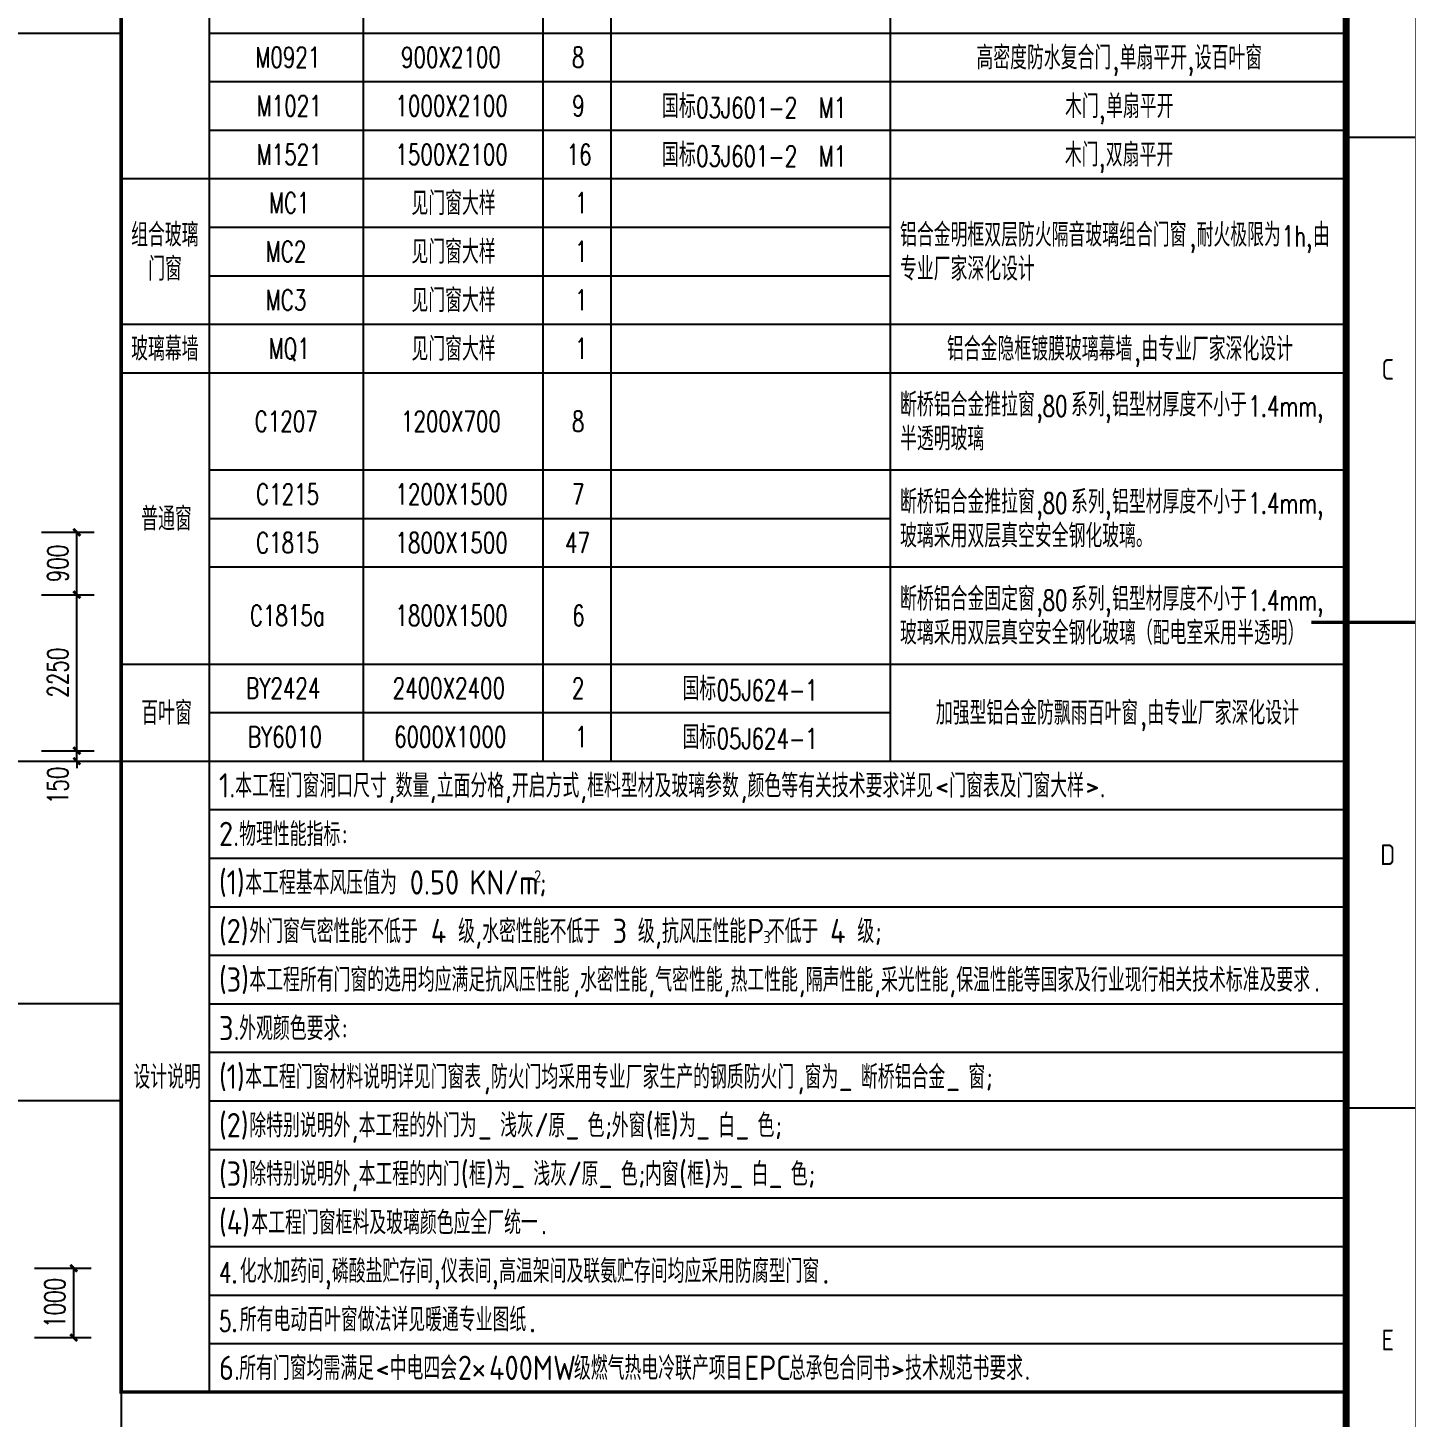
# Model space of a CAD drawing. Extents: x -93062 to 326984, y -142534 to 91021.
# Drawn here: x 104202 to 124242, y -45302 to -25264 of the extents above; entities that cross this region are included whole.
import ezdxf
from ezdxf.enums import TextEntityAlignment as Align

# ---------------------------------------------------------------- set-up
doc = ezdxf.new("R2010")
doc.units = 0
doc.header["$LTSCALE"] = 1000
doc.header["$MEASUREMENT"] = 0
doc.layers.get('0').update_dxf_attribs({"color": 8})
doc.layers.get('Defpoints').update_dxf_attribs({"color": 8})
for name, color, linetype in [('PUB_DIM', 8, 'Continuous'), ('PUB_TAB', 8, 'Continuous'), ('WALL', 8, 'Continuous')]:
    doc.layers.add(name, color=color, linetype=linetype)
doc.styles.add('_TCH_DIM_T3', font='SIMPLEX', dxfattribs={"width": 0.705882, "bigfont": 'GBCBIG'})
doc.styles.add('_TCH_WDTABLE', font='SIMPLEX', dxfattribs={"bigfont": 'GBCBIG'})
doc.styles.get("Standard").update_dxf_attribs({"font": 'gbenor.shx', "bigfont": 'gbcbig.shx'})
doc.styles.add('TK', font='GEDITXT.SHX', dxfattribs={"width": 0.85, "height": 3.5, "bigfont": 'DXT.SHX'})
doc.dimstyles.new('_TCH_ARCH&&100', dxfattribs={"dimtxt": 297.5, "dimasz": 100, "dimexe": 250, "dimexo": 300, "dimgap": 126.25, "dimtad": 1, "dimdec": 0, "dimzin": 0, "dimdsep": 46, "dimtxsty": '_TCH_DIM_T3', "dimblk": 'ARCHTICK', "dimcen": 0.09, "dimazin": 2, "dimtfac": 1, "dimtdec": 0, "dimtix": 1, "dimtmove": 2, "dimatfit": 3, "dimfxl": 1, "dimtolj": 1, "dimtzin": 0, "dimarcsym": 0})

# ---------------------------------------------------------------- blocks, each defined once
blk = doc.blocks.new('GEDI_WK_A2')
at = {"color": 3}
for p, q in [((584, 280), (594, 280)), ((584, 210), (594, 210)), ((584, 140), (594, 140))]:
    blk.add_line(p, q, dxfattribs=at)
for points, const_width in [([(0, 0), (594, 0), (594, 420), (0, 420)], 0.1), ([(25, 10), (584, 10), (584, 410), (25, 410)], 1)]:
    blk.add_lwpolyline(points, close=True, dxfattribs=dict(at, const_width=const_width))
at = {"color": 3, "const_width": 0.5}
blk.add_lwpolyline([(579, 210), (594, 210)], dxfattribs=at)
at = {"color": 3}
for s, p in [('C', (590, 245)), ('D', (590, 175)), ('E', (590, 105))]:
    blk.add_text(s, height=3, dxfattribs=at).set_placement(p, align=Align.CENTER)
blk = doc.blocks.new('A$C1C011119')
blk.add_blockref('GEDI_WK_A2', (0, 0))
at = {"style": 'TK', "width": 0.85}
for tag, height, p in [('PROJECTNAME', 4.75, (529, 44)), ('PHASE', 4, (571, 44)), ('DRAWINGNAME', 4.75, (539, 31))]:
    blk.add_attdef(tag, text='', height=height, dxfattribs=at).set_placement(p, align=Align.MIDDLE_CENTER)
for tag, p, height in [('APPROVE', (416, 32.75), 3.5), ('DESIGN', (461, 32.75), 3.5), ('REVIEW1', (416, 25.75), 3.5), ('DRAW', (461, 25.75), 3.5), ('REVIEW2', (416, 18.75), 3.5), ('PROPORTION', (461, 18.75), 3.5), ('DRAWINGNUMBER', (511, 18.5), 4), ('CHECK', (416, 11.75), 3.5), ('DATE', (461, 11.75), 3.5), ('VERSION', (577, 11.75), 3.5)]:
    blk.add_attdef(tag, p, '', height=height, dxfattribs=at)
blk = doc.blocks.new('safsafasffasfsd')
at = {"xscale": 100, "yscale": 100, "zscale": 100}
blk.add_blockref('A$C1C011119', (-59400, 0), dxfattribs=at)
blk = doc.blocks.new('_ArchTick')
at = {"color": 0, "linetype": 'ByBlock', "const_width": 0.4}
blk.add_lwpolyline([(-0.5, -0.5), (0.5, 0.5)], dxfattribs=at)
blk = doc.blocks.new('*D161')
at = {"layer": 'Defpoints', "color": 0, "transparency": 16777216}
for p in [(103999, -43154), (104865, -43154), (103999, -44154)]:
    blk.add_point(p, dxfattribs=at)
at = {"layer": 'PUB_DIM', "color": 0, "lineweight": -2, "transparency": 16777216}
for p, q in [((104299, -43154), (105115, -43154)), ((104865, -44154), (104865, -43154)), ((104299, -44154), (105115, -44154))]:
    blk.add_line(p, q, dxfattribs=at)
at = {"layer": 'PUB_DIM', "color": 0, "lineweight": -2, "transparency": 16777216, "xscale": 100, "yscale": 100, "zscale": 100}
for p, rotation in [((104865, -43154), 90), ((104865, -44154), 270)]:
    blk.add_blockref('_ArchTick', p, dxfattribs=dict(at, rotation=rotation))
at = {"layer": 'PUB_DIM', "color": 0, "transparency": 16777216, "insert": (104590, -43654), "char_height": 297.5, "attachment_point": 5, "rotation": 90, "style": '_TCH_DIM_T3'}
blk.add_mtext('\\A1;1000', dxfattribs=at)
blk = doc.blocks.new('*D244')
at = {"layer": 'Defpoints', "color": 0, "transparency": 16777216}
for p in [(104098, -32540), (104909, -32540), (104098, -33440)]:
    blk.add_point(p, dxfattribs=at)
at = {"layer": 'PUB_DIM', "color": 0, "lineweight": -2, "transparency": 16777216}
for p, q in [((104398, -32540), (105159, -32540)), ((104909, -33440), (104909, -32540)), ((104398, -33440), (105159, -33440))]:
    blk.add_line(p, q, dxfattribs=at)
at = {"layer": 'PUB_DIM', "color": 0, "lineweight": -2, "transparency": 16777216, "xscale": 100, "yscale": 100, "zscale": 100}
for p, rotation in [((104909, -32540), 90), ((104909, -33440), 270)]:
    blk.add_blockref('_ArchTick', p, dxfattribs=dict(at, rotation=rotation))
at = {"layer": 'PUB_DIM', "color": 0, "transparency": 16777216, "insert": (104634, -32989), "char_height": 297.5, "attachment_point": 5, "rotation": 90, "style": '_TCH_DIM_T3'}
blk.add_mtext('\\A1;900', dxfattribs=at)
blk = doc.blocks.new('*D245')
at = {"layer": 'Defpoints', "color": 0, "transparency": 16777216}
for p in [(104098, -33440), (104909, -33440), (104098, -35690)]:
    blk.add_point(p, dxfattribs=at)
at = {"layer": 'PUB_DIM', "color": 0, "lineweight": -2, "transparency": 16777216}
for p, q in [((104398, -33440), (105159, -33440)), ((104909, -35690), (104909, -33440)), ((104398, -35690), (105159, -35690))]:
    blk.add_line(p, q, dxfattribs=at)
at = {"layer": 'PUB_DIM', "color": 0, "lineweight": -2, "transparency": 16777216, "xscale": 100, "yscale": 100, "zscale": 100}
for p, rotation in [((104909, -33440), 90), ((104909, -35690), 270)]:
    blk.add_blockref('_ArchTick', p, dxfattribs=dict(at, rotation=rotation))
at = {"layer": 'PUB_DIM', "color": 0, "transparency": 16777216, "insert": (104634, -34564), "char_height": 297.5, "attachment_point": 5, "rotation": 90, "style": '_TCH_DIM_T3'}
blk.add_mtext('\\A1;2250', dxfattribs=at)
blk = doc.blocks.new('*D246')
at = {"layer": 'Defpoints', "color": 0, "transparency": 16777216}
for p in [(104098, -35690), (104098, -35840), (104909, -35690)]:
    blk.add_point(p, dxfattribs=at)
at = {"layer": 'PUB_DIM', "color": 0, "lineweight": -2, "transparency": 16777216}
for p, q in [((104909, -35690), (104909, -35590)), ((104398, -35690), (105159, -35690)), ((104398, -35840), (105159, -35840)), ((104909, -35840), (104909, -35690)), ((104909, -35840), (104909, -35940))]:
    blk.add_line(p, q, dxfattribs=at)
at = {"layer": 'PUB_DIM', "color": 0, "lineweight": -2, "transparency": 16777216, "xscale": 100, "yscale": 100, "zscale": 100}
for p, rotation in [((104909, -35690), 270), ((104909, -35840), 90)]:
    blk.add_blockref('_ArchTick', p, dxfattribs=dict(at, rotation=rotation))
at = {"layer": 'PUB_DIM', "color": 0, "transparency": 16777216, "insert": (104634, -36190), "char_height": 297.5, "attachment_point": 5, "rotation": 90, "style": '_TCH_DIM_T3'}
blk.add_mtext('\\A1;150', dxfattribs=at)

msp = doc.modelspace()

# ---------------------------------------------------------------- linework, layer by layer
at = {"layer": 'PUB_TAB', "const_width": 50}
msp.add_lwpolyline([(105549, -44939.5), (123217.5, -44939.5), (123217.5, -13839.5), (105549, -13839.5)], close=True, dxfattribs=at)
at = {"layer": 'PUB_TAB'}
for points in [[(106819.5, -14839.5), (106819.5, -44939.5)], [(109040.2, -14839.5), (109040.2, -35839.5)], [(111629.8, -14839.5), (111629.8, -35839.5)], [(112609.2, -14839.5), (112609.2, -35839.5)], [(116642.7, -14839.5), (116642.7, -35839.5)], [(106819.5, -25339.5), (123217.5, -25339.5)], [(106819.5, -26039.5), (123217.5, -26039.5)], [(106819.5, -26739.5), (123217.5, -26739.5)], [(105549, -27439.5), (123217.5, -27439.5)], [(106819.5, -28139.5), (116642.7, -28139.5)], [(106819.5, -28839.5), (116642.7, -28839.5)], [(105549, -29539.5), (123217.5, -29539.5)], [(105549, -30239.5), (123217.5, -30239.5)], [(106819.5, -31639.5), (123217.5, -31639.5)], [(106819.5, -32339.5), (116642.7, -32339.5)], [(106819.5, -33039.5), (123217.5, -33039.5)], [(105549, -34439.5), (123217.5, -34439.5)], [(106819.5, -35139.5), (116642.7, -35139.5)], [(105549, -35839.5), (123217.5, -35839.5)], [(106819.5, -36539.5), (123217.5, -36539.5)], [(106819.5, -37239.5), (123217.5, -37239.5)], [(106819.5, -37939.5), (123217.5, -37939.5)], [(106819.5, -38639.5), (123217.5, -38639.5)], [(106819.5, -39339.5), (123217.5, -39339.5)], [(106819.5, -40039.5), (123217.5, -40039.5)], [(106819.5, -40739.5), (123217.5, -40739.5)], [(106819.5, -41439.5), (123217.5, -41439.5)], [(106819.5, -42139.5), (123217.5, -42139.5)], [(106819.5, -42839.5), (123217.5, -42839.5)], [(106819.5, -43539.5), (123217.5, -43539.5)], [(106819.5, -44239.5), (123217.5, -44239.5)]]:
    msp.add_lwpolyline(points, dxfattribs=at)
at = {"layer": 'WALL'}
for p, q in [((105549, -13839.5), (105549, -47039.5)), ((67317.5, -25339.5), (105549, -25339.5)), ((78621, -35839.5), (105549, -35839.5)), ((105549, -39339.5), (78621, -39339.5)), ((105549, -40739.5), (78621, -40739.5))]:
    msp.add_line(p, q, dxfattribs=at)

# ---------------------------------------------------------------- block references
msp.add_blockref('safsafasffasfsd', (124217.5, -54839.5))

# ---------------------------------------------------------------- texts
at = {"layer": 'PUB_TAB', "style": '_TCH_WDTABLE', "width": 0.705882}
for s, p in [('M0921', (107484.9, -25838.2)), ('900X2100', (109585, -25838.2)), ('8', (112049.5, -25838.2)), (',', (119850.6, -25864.5)), (',', (120933.5, -25864.5)), ('M1021', (107504.9, -26538.2)), ('1000X2100', (109505, -26538.2)), ('9', (112054.5, -26538.2)), ('03J601-2', (113841.7, -26564.5)), ('M1', (115611.7, -26564.5)), (',', (119654.8, -26564.5)), ('M1521', (107504.9, -27238.2)), ('1500X2100', (109505, -27238.2)), ('16', (111974.5, -27238.2)), ('03J601-2', (113841.7, -27264.5)), ('M1', (115611.7, -27264.5)), (',', (119651.1, -27264.5)), ('MC1', (107679.9, -27938.2)), ('1', (112094.5, -27938.2)), ('1h,', (122289.1, -28419.5)), ('MC2', (107634.9, -28638.2)), ('1', (112094.5, -28638.2)), (',', (120960.3, -28419.5)), ('MC3', (107634.9, -29338.2)), ('1', (112094.5, -29338.2)), ('MQ1', (107674.9, -30038.2)), ('1', (112094.5, -30038.2)), (',', (120163.1, -30064.5)), (',80', (118748.6, -30869.5)), ('1.4mm,', (121806.1, -30869.5)), ('C1207', (107474.9, -31088.2)), ('1200X700', (109585, -31088.2)), ('8', (112049.5, -31088.2)), (',', (119740.1, -30869.5)), ('C1215', (107494.9, -32138.2)), ('1200X1500', (109505, -32138.2)), ('7', (112049.5, -32138.2)), (',80', (118748.6, -32269.5)), ('1.4mm,', (121806.1, -32269.5)), (',', (119740.1, -32269.5)), ('C1815', (107494.9, -32838.2)), ('1800X1500', (109505, -32838.2)), ('47', (111949.5, -32838.2)), (',80', (118748.6, -33669.5)), ('1.4mm,', (121806.1, -33669.5)), ('C1815a', (107404.9, -33888.2)), ('1800X1500', (109505, -33888.2)), ('6', (112054.5, -33888.2)), (',', (119740.1, -33669.5)), ('BY2424', (107349.9, -34938.2)), ('2400X2400', (109465, -34938.2)), ('2', (112049.5, -34938.2)), ('05J624-1', (114136.7, -34964.5)), ('BY6010', (107374.9, -35638.2)), ('6000X1000', (109485, -35638.2)), ('1', (112094.5, -35638.2)), ('05J624-1', (114136.7, -35664.5)), (',', (120248.7, -35314.5)), ('4.', (106959.5, -43364.5)), (',', (108488.3, -43364.5)), (',', (110062.7, -43364.5)), (',', (110900, -43364.5)), ('.', (115669.1, -43364.5)), ('5.', (106959.5, -44064.5)), ('.', (111437.2, -44064.5))]:
    msp.add_text(s, height=297.5, dxfattribs=at).set_placement(p)
at = {"layer": 'PUB_TAB', "style": '_TCH_WDTABLE'}
for s, height, p in [('高密度防水复合门', 337.59, (117884.6, -25864.5)), ('单扇平开', 337.59, (119950.6, -25864.5)), ('设百叶窗', 337.59, (121033.5, -25864.5)), ('国标', 337.59, (113350.2, -26564.5)), ('木门', 337.59, (119163.3, -26564.5)), ('单扇平开', 337.59, (119754.8, -26564.5)), ('国标', 337.59, (113350.2, -27264.5)), ('木门', 337.59, (119159.6, -27264.5)), ('双扇平开', 337.59, (119751.1, -27264.5)), ('见门窗大样', 337.59, (109735.5, -27964.5)), ('组合玻璃', 337.59, (105692.8, -28419.5)), ('铝合金明框双层防火隔音玻璃组合门窗', 337.589, (116782.7, -28419.5)), ('耐火极限为', 337.59, (121060.3, -28419.5)), ('由', 337.6, (122739.1, -28419.5)), ('见门窗大样', 337.59, (109735.5, -28664.5)), ('门窗', 337.59, (105938.5, -28909.5)), ('专业厂家深化设计', 337.59, (116782.7, -28909.5)), ('见门窗大样', 337.59, (109735.5, -29364.5)), ('玻璃幕墙', 337.59, (105692.8, -30064.5)), ('见门窗大样', 337.59, (109735.5, -30064.5)), ('铝合金隐框镀膜玻璃幕墙', 337.589, (117459.9, -30064.5)), ('由专业厂家深化设计', 337.59, (120263.1, -30064.5)), ('断桥铝合金推拉窗', 337.59, (116782.7, -30869.5)), ('系列', 337.59, (119248.6, -30869.5)), ('铝型材厚度不小于', 337.59, (119840.1, -30869.5)), ('半透明玻璃', 337.59, (116782.7, -31359.5)), ('断桥铝合金推拉窗', 337.59, (116782.7, -32269.5)), ('系列', 337.59, (119248.6, -32269.5)), ('铝型材厚度不小于', 337.59, (119840.1, -32269.5)), ('普通窗', 337.59, (105838, -32514.5)), ('玻璃采用双层真空安全钢化玻璃。', 337.589, (116782.7, -32759.5)), ('断桥铝合金固定窗', 337.59, (116782.7, -33669.5)), ('系列', 337.59, (119248.6, -33669.5)), ('铝型材厚度不小于', 337.59, (119840.1, -33669.5)), ('玻璃采用双层真空安全钢化玻璃（配电室采用半透明）', 337.589, (116782.7, -34159.5)), ('国标', 337.59, (113645.2, -34964.5)), ('百叶窗', 337.59, (105839.9, -35314.5)), ('加强型铝合金防飘雨百叶窗', 337.589, (117299.8, -35314.5)), ('由专业厂家深化设计', 337.59, (120348.7, -35314.5)), ('国标', 337.59, (113645.2, -35664.5)), ('设计说明', 337.59, (105726.3, -40564.5)), ('化水加药间', 337.59, (107259.5, -43364.5)), ('磷酸盐贮存间', 337.59, (108588.3, -43364.5)), ('仪表间', 337.59, (110162.7, -43364.5)), ('高温架间及联氨贮存间均应采用防腐型门窗', 337.589, (111000, -43364.5)), ('所有电动百叶窗做法详见暖通专业图纸', 337.589, (107259.5, -44064.5))]:
    msp.add_text(s, height=height, dxfattribs=at).set_placement(p)
at = {"layer": 'PUB_TAB'}
for s, height, p in [('1.', 350, (106959.5, -36364.5)), ('本工程门窗洞口尺寸', 337.59, (107192.9, -36364.5)), ('数量', 337.59, (109506.7, -36364.5)), ('立面分格', 337.59, (110100.2, -36364.5)), ('开启方式', 337.59, (111185.3, -36364.5)), ('框料型材及玻璃参数', 337.59, (112270.4, -36364.5)), ('颜色等有关技术要求详见', 337.589, (114584.1, -36364.5)), ('门窗表及门窗大样', 337.59, (117491.5, -36364.5)), ('<', 350, (117287.3, -36364.5)), ('>.', 350, (119457.5, -36364.5)), (',', 350, (109404.6, -36364.5)), (',', 350, (109998.2, -36364.5)), (',', 350, (111083.2, -36364.5)), (',', 350, (112168.3, -36364.5)), (',', 350, (114482.1, -36364.5)), ('2.', 350, (106959.5, -37064.5)), ('物理性能指标', 337.59, (107251.2, -37064.5)), (':', 350, (108725.7, -37064.5)), ('(1)', 350, (106959.5, -37764.5)), ('本工程基本风压值为', 337.59, (107338.7, -37764.5)), ('0.50', 350, (109710.8, -37764.5)), ('KN/m', 350, (110571.2, -37764.5)), ('2', 175, (111506, -37589.5)), (';', 350, (111576.8, -37764.5)), ('(2)', 350, (106959.5, -38464.5)), ('外门窗气密性能不低于', 337.59, (107397, -38464.5)), ('4', 350, (110014.9, -38464.5)), ('级', 337.6, (110408.7, -38464.5)), ('水密性能不低于', 337.59, (110756.5, -38464.5)), ('3', 350, (112637.1, -38464.5)), ('级', 337.6, (113001.7, -38464.5)), ('抗风压性能', 337.59, (113349.5, -38464.5)), ('P', 350, (114578.3, -38464.5)), ('不低于', 337.59, (114876, -38464.5)), ('4', 350, (115773.6, -38464.5)), ('级', 337.6, (116167.4, -38464.5)), (';', 350, (116413.1, -38464.5)), (',', 350, (110654.4, -38464.5)), (',', 350, (113247.4, -38464.5)), ('3', 175, (114811.6, -38464.5)), ('(3)', 350, (106959.5, -39164.5)), ('本工程所有门窗的选用均应满足抗风压性能', 337.589, (107397, -39164.5)), ('水密性能', 337.59, (112168.3, -39164.5)), ('气密性能', 337.59, (113253.3, -39164.5)), ('热工性能', 337.59, (114338.4, -39164.5)), ('隔声性能', 337.59, (115423.5, -39164.5)), ('采光性能', 337.59, (116508.5, -39164.5)), ('保温性能等国家及行业现行相关技术标准及要求', 337.589, (117593.6, -39164.5)), (',', 350, (112066.2, -39164.5)), (',', 350, (113151.3, -39164.5)), (',', 350, (114236.3, -39164.5)), (',', 350, (115321.4, -39164.5)), (',', 350, (116406.4, -39164.5)), (',', 350, (117491.5, -39164.5)), ('.', 350, (122754.2, -39164.5)), ('3.', 350, (106959.5, -39864.5)), ('外观颜色要求', 337.59, (107251.2, -39864.5)), (':', 350, (108725.7, -39864.5)), ('(1)', 350, (106959.5, -40564.5)), ('本工程门窗材料说明详见门窗表', 337.589, (107338.7, -40564.5)), ('防火门均采用专业厂家生产的钢质防火门', 337.589, (110881.2, -40564.5)), ('窗为', 337.59, (115406.7, -40564.5)), ('断桥铝合金', 337.59, (116219, -40564.5)), ('窗', 337.6, (117768.6, -40564.5)), (';', 350, (118014.3, -40564.5)), (',', 350, (110779.1, -40564.5)), (',', 350, (115304.6, -40564.5)), ('_', 350, (115898.2, -40564.5)), ('_', 350, (117447.8, -40564.5)), ('(2)', 350, (106959.5, -41264.5)), ('(', 350, (113116.2, -41264.5)), (')', 350, (113478.6, -41264.5)), ('除特别说明外', 337.59, (107397, -41264.5)), ('本工程的外门为', 337.59, (108973.6, -41264.5)), ('浅灰', 337.59, (111014.6, -41264.5)), ('/', 350, (111506.1, -41264.5)), ('原', 337.6, (111710.3, -41264.5)), ('色', 337.6, (112276.9, -41264.5)), (';', 350, (112522.6, -41264.5)), ('外窗', 337.59, (112624.7, -41264.5)), ('框', 337.6, (113232.9, -41264.5)), ('为', 337.6, (113595.3, -41264.5)), ('白', 337.6, (114161.9, -41264.5)), ('色', 337.6, (114728.4, -41264.5)), (';', 350, (114974.2, -41264.5)), (',', 350, (108871.5, -41264.5)), ('_', 350, (110693.8, -41264.5)), ('_', 350, (111956, -41264.5)), ('_', 350, (113841, -41264.5)), ('_', 350, (114407.6, -41264.5)), ('(3)', 350, (106959.5, -41964.5)), ('除特别说明外', 337.59, (107397, -41964.5)), ('本工程的内门', 337.59, (108973.6, -41964.5)), ('(', 350, (110448.1, -41964.5)), ('框', 337.6, (110564.7, -41964.5)), (')', 350, (110810.5, -41964.5)), ('为', 337.6, (110927.1, -41964.5)), ('浅灰', 337.59, (111493.7, -41964.5)), ('/', 350, (111985.2, -41964.5)), ('原', 337.6, (112189.4, -41964.5)), ('色', 337.6, (112756, -41964.5)), ('内窗', 337.59, (113103.8, -41964.5)), ('(', 350, (113595.3, -41964.5)), ('框', 337.6, (113711.9, -41964.5)), (')', 350, (113957.7, -41964.5)), ('为', 337.6, (114074.4, -41964.5)), ('白', 337.6, (114640.9, -41964.5)), ('色', 337.6, (115207.5, -41964.5)), (';', 350, (113001.7, -41964.5)), (';', 350, (115453.3, -41964.5)), (',', 350, (108871.5, -41964.5)), ('_', 350, (111172.9, -41964.5)), ('_', 350, (112435.1, -41964.5)), ('_', 350, (114320.1, -41964.5)), ('_', 350, (114886.7, -41964.5)), ('(4)', 350, (106959.5, -42664.5)), ('本工程门窗框料及玻璃颜色应全厂统一', 337.589, (107426.2, -42664.5)), ('.', 350, (111603.9, -42664.5)), ('6.', 350, (106959.5, -44764.5)), ('所有门窗均需满足', 337.59, (107251.2, -44764.5)), ('中电四会', 337.59, (109421.3, -44764.5)), ('2', 350, (110404.3, -44764.5)), ('400MW', 350, (110854.2, -44764.5)), ('级燃气热电冷联产项目', 337.59, (112079.2, -44764.5)), ('EPC', 350, (114536.7, -44764.5)), ('总承包合同书', 337.59, (115178.3, -44764.5)), ('技术规范书要求', 337.59, (116857, -44764.5)), ('<', 350, (109217.2, -44764.5)), ('×', 337.6, (110608.5, -44764.5)), ('>', 350, (116652.8, -44764.5)), ('.', 350, (118577.2, -44764.5))]:
    msp.add_text(s, height=height, dxfattribs=at).set_placement(p)

# ---------------------------------------------------------------- dimensions: what is measured, and where the dimension line sits
at = {"layer": 'PUB_DIM'}
for p1, p2, distance, picture, middle in [((104097.6, -33439.5), (104097.6, -32539.5), -811.8, '*D244', (104634.4, -32989.5)), ((104097.6, -35689.5), (104097.6, -33439.5), -811.8, '*D245', (104634.4, -34564.5)), ((103998.9, -44154.4), (103998.9, -43154.4), -865.7, '*D161', (104589.6, -43654.4))]:
    dim = msp.add_aligned_dim(p1=p1, p2=p2, distance=distance, dimstyle='_TCH_ARCH&&100', dxfattribs=at)
    dim.commit()
    dim.dimension.update_dxf_attribs({"geometry": picture, "text_midpoint": middle})
dim = msp.add_linear_dim(base=(104909.4, -35689.5), p1=(104097.6, -35839.5), p2=(104097.6, -35689.5), angle=90, dimstyle='_TCH_ARCH&&100', dxfattribs=at)
dim.commit()
dim.dimension.update_dxf_attribs({"geometry": '*D246', "text_midpoint": (104634.4, -36189.5), "dimtype": 129})

doc.saveas('drawing.dxf')
